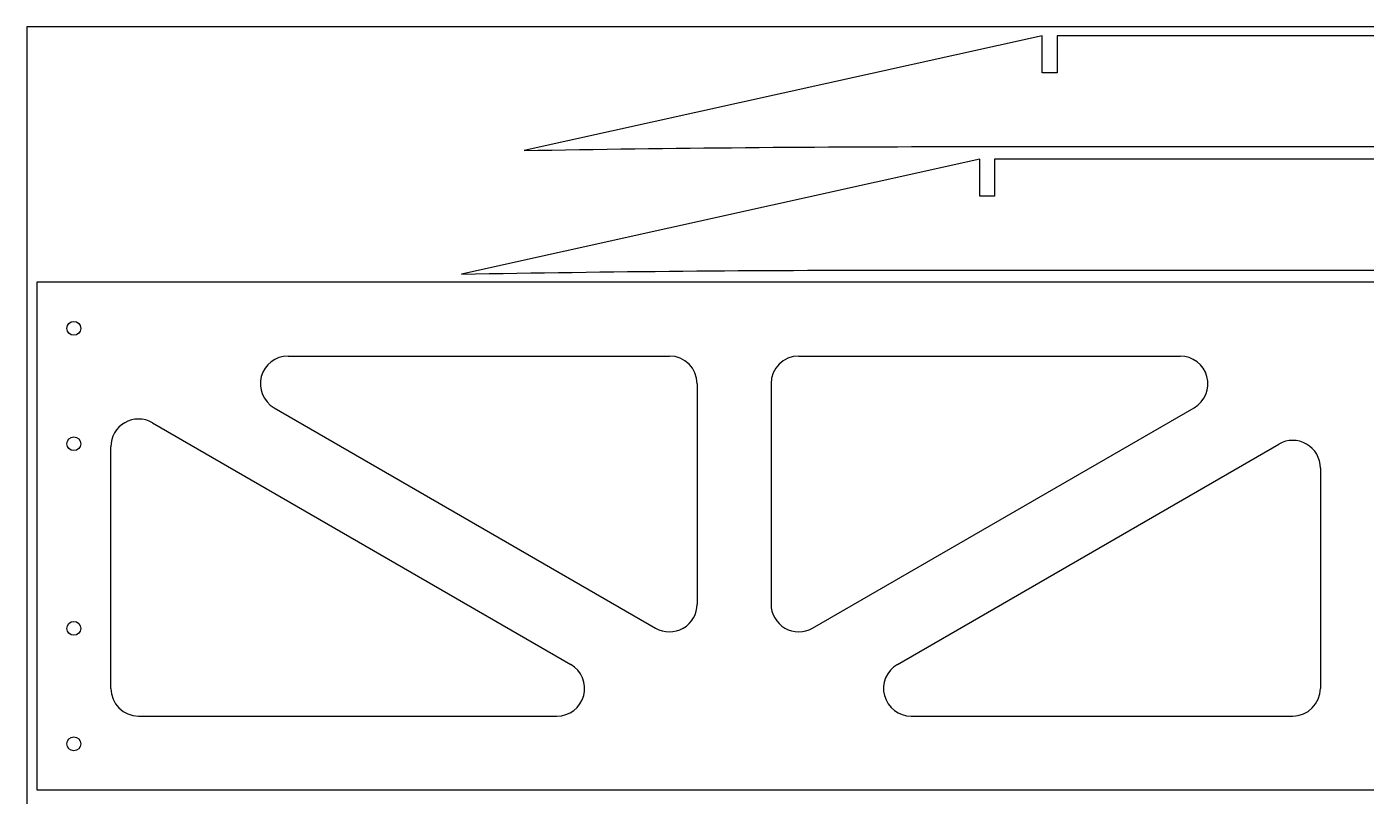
# Model space of a CAD drawing. Header units: inches. Extents: x -572 to -437, y -715 to -380.
# Drawn here: x -571.68 to -535.43, y -646.1 to -625.26 of the extents above; entities that cross this region are included whole.
import ezdxf

# ---------------------------------------------------------------- set-up
doc = ezdxf.new("R2010")
doc.units = ezdxf.units.IN
doc.header["$MEASUREMENT"] = 0
doc.layers.add('pic', color=1, linetype='Continuous')

msp = doc.modelspace()

# ---------------------------------------------------------------- linework, layer by layer
at = {"color": 7, "linetype": 'Continuous', "lineweight": 25}
for p, q in [((-564.615, -634.175), (-554.292, -634.175)), ((-550.792, -634.175), (-540.469, -634.175)), ((-553.542, -634.925), (-553.542, -640.892)), ((-551.542, -634.925), (-551.542, -640.892)), ((-564.991, -635.574), (-554.667, -641.541)), ((-550.417, -641.541), (-540.093, -635.574)), ((-568.284, -635.98), (-556.961, -642.526)), ((-548.123, -642.526), (-537.799, -636.558)), ((-569.41, -643.175), (-569.41, -636.63)), ((-536.674, -637.208), (-536.674, -643.175)), ((-568.66, -643.925), (-557.336, -643.925)), ((-547.747, -643.925), (-537.424, -643.925))]:
    msp.add_line(p, q, dxfattribs=at)
for points in [[(-529.8, -625.502), (-543.8, -625.502), (-543.8, -626.502), (-544.2, -626.502), (-544.2, -625.502), (-558.227, -628.609, -0.004489), (-546.244, -628.502), (-544.2, -628.502), (-543.8, -628.502), (-529.8, -628.502)], [(-531.491, -628.847), (-545.491, -628.847), (-545.491, -629.847), (-545.891, -629.847), (-545.891, -628.847), (-559.918, -631.955, -0.004489), (-547.935, -631.847), (-545.891, -631.847), (-545.491, -631.847), (-531.491, -631.847)]]:
    msp.add_lwpolyline(points, format="xyb", dxfattribs=at)
msp.add_lwpolyline([(-571.41, -632.175), (-571.41, -645.925), (-516.806, -645.925), (-516.806, -632.175)], close=True, dxfattribs=at)
for centre, radius in [((-570.41, -633.425), 0.188), ((-570.41, -636.55), 0.187), ((-570.41, -641.55), 0.188), ((-570.41, -644.675), 0.188)]:
    msp.add_circle(centre, radius, dxfattribs=at)
for centre, start, end in [((-564.615, -634.925), 90, 239.9711), ((-554.292, -634.925), 0, 90), ((-550.792, -634.925), 90, 180), ((-540.469, -634.925), 300.0289, 90), ((-568.66, -636.63), 59.9711, 180), ((-537.424, -637.208), 0, 120.0289), ((-554.292, -640.892), 239.9711, 0), ((-550.792, -640.892), 180, 300.0289), ((-557.336, -643.175), 270, 59.9711), ((-547.747, -643.175), 120.0289, 270), ((-568.66, -643.175), 180, 270), ((-537.424, -643.175), 270, 0)]:
    msp.add_arc(centre, 0.75, start, end, dxfattribs=at)
at = {"layer": 'pic', "color": 1}
msp.add_lwpolyline([(-571.685, -668.257), (-458.185, -668.257), (-458.185, -625.257), (-571.685, -625.257)], close=True, dxfattribs=at)

doc.saveas('drawing.dxf')
